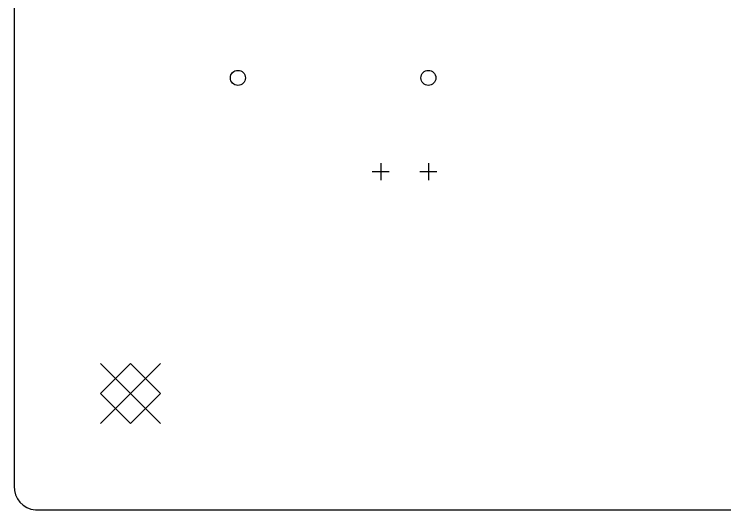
# Model space of a CAD drawing. Extents: x 30 to 189, y -256 to -24.
# Drawn here: x 31.7 to 69.6, y -226.04 to -199.62 of the extents above; entities that cross this region are included whole.
import ezdxf

# ---------------------------------------------------------------- set-up
doc = ezdxf.new("R2010")
doc.units = 0
doc.layers.add('BLACK', color=7, linetype='CONTINUOUS')

msp = doc.modelspace()

# ---------------------------------------------------------------- linework, layer by layer
at = {"layer": 'BLACK', "linetype": 'CONTINUOUS'}
for p, q in [((31.6985, -24.7815), (31.6985, -224.782)), ((51.25, -207.56), (51.25, -208.46)), ((53.79, -207.56), (53.79, -208.46)), ((50.8, -208.01), (51.7, -208.01)), ((53.34, -208.01), (54.24, -208.01)), ((36.2929, -218.248), (39.4929, -221.448)), ((39.4929, -218.248), (36.2929, -221.448)), ((37.8929, -218.248), (36.2929, -219.848)), ((39.4929, -219.848), (37.8929, -218.248)), ((36.2929, -219.848), (37.8929, -221.448)), ((37.8929, -221.448), (39.4929, -219.848)), ((32.826, -226.043), (187.826, -226.043))]:
    msp.add_line(p, q, dxfattribs=at)
at = {"layer": 'BLACK'}
for centre in [(43.63, -203.01), (53.79, -203.01)]:
    msp.add_circle(centre, 0.4, dxfattribs=at)
msp.add_arc((32.8929, -224.848), 1.1963, -183.195, -93.2073, dxfattribs=at)

doc.saveas('drawing.dxf')
